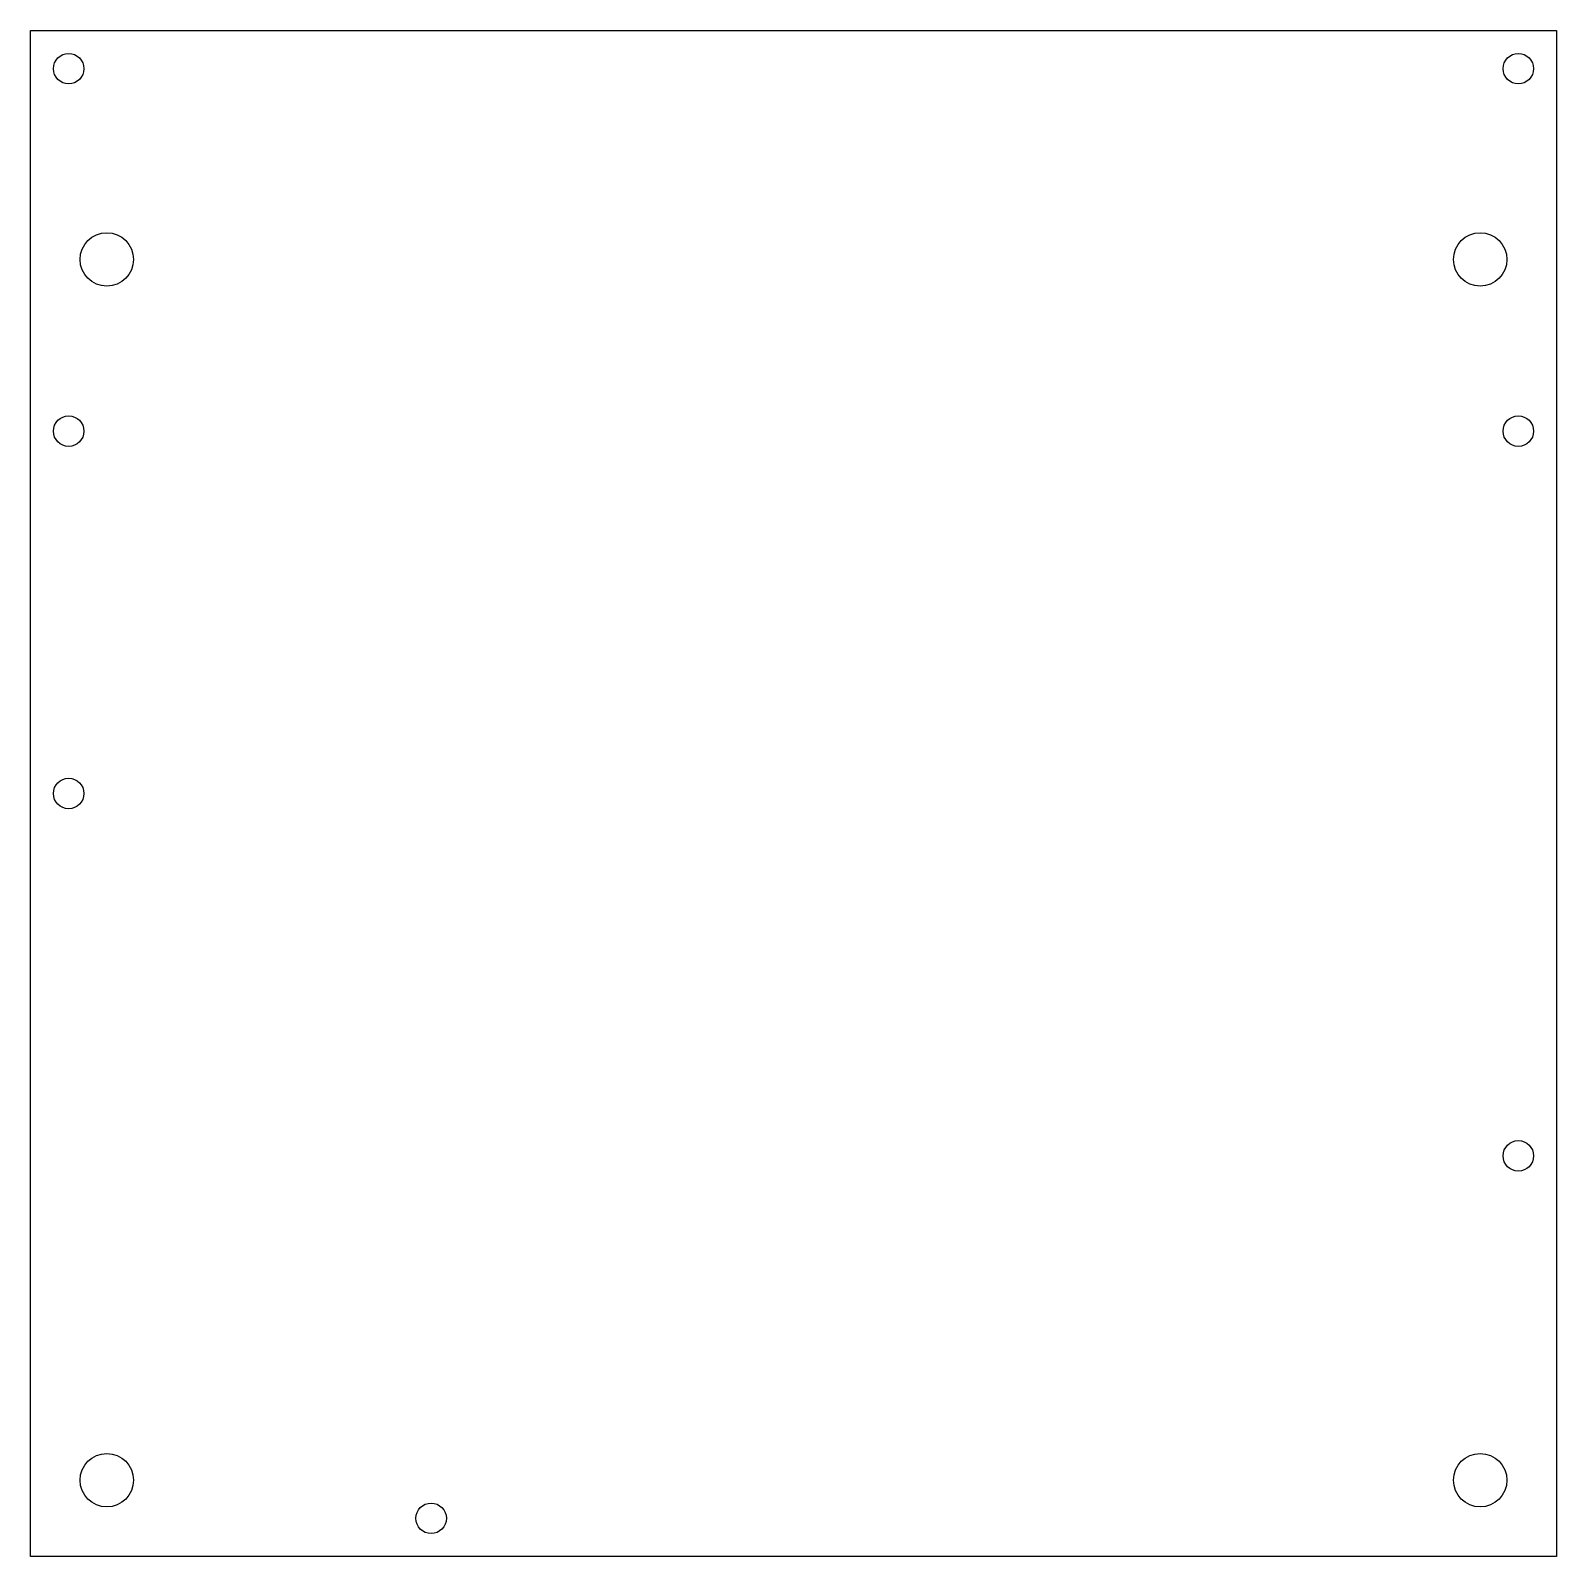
# Model space of a CAD drawing. Extents: x -5 to 95, y -85 to 15.
import ezdxf

# ---------------------------------------------------------------- set-up
doc = ezdxf.new("R2010")
doc.units = 0
doc.layers.add('BLACK', color=7, linetype='CONTINUOUS')

msp = doc.modelspace()

# ---------------------------------------------------------------- linework, layer by layer
at = {"layer": 'BLACK', "linetype": 'CONTINUOUS'}
for p, q in [((-5, -85), (-5, 15)), ((-5, 15), (95, 15)), ((95, 15), (95, -85)), ((95, -85), (-5, -85))]:
    msp.add_line(p, q, dxfattribs=at)
at = {"layer": 'BLACK'}
for centre, radius in [((-2.5, 12.5), 1), ((92.5, 12.5), 1), ((0, 0), 1.75), ((90, 0), 1.75), ((-2.5, -11.25), 1), ((92.5, -11.25), 1), ((-2.5, -35), 1), ((92.5, -58.75), 1), ((0, -80), 1.75), ((90, -80), 1.75), ((21.25, -82.5), 1)]:
    msp.add_circle(centre, radius, dxfattribs=at)

doc.saveas('drawing.dxf')
